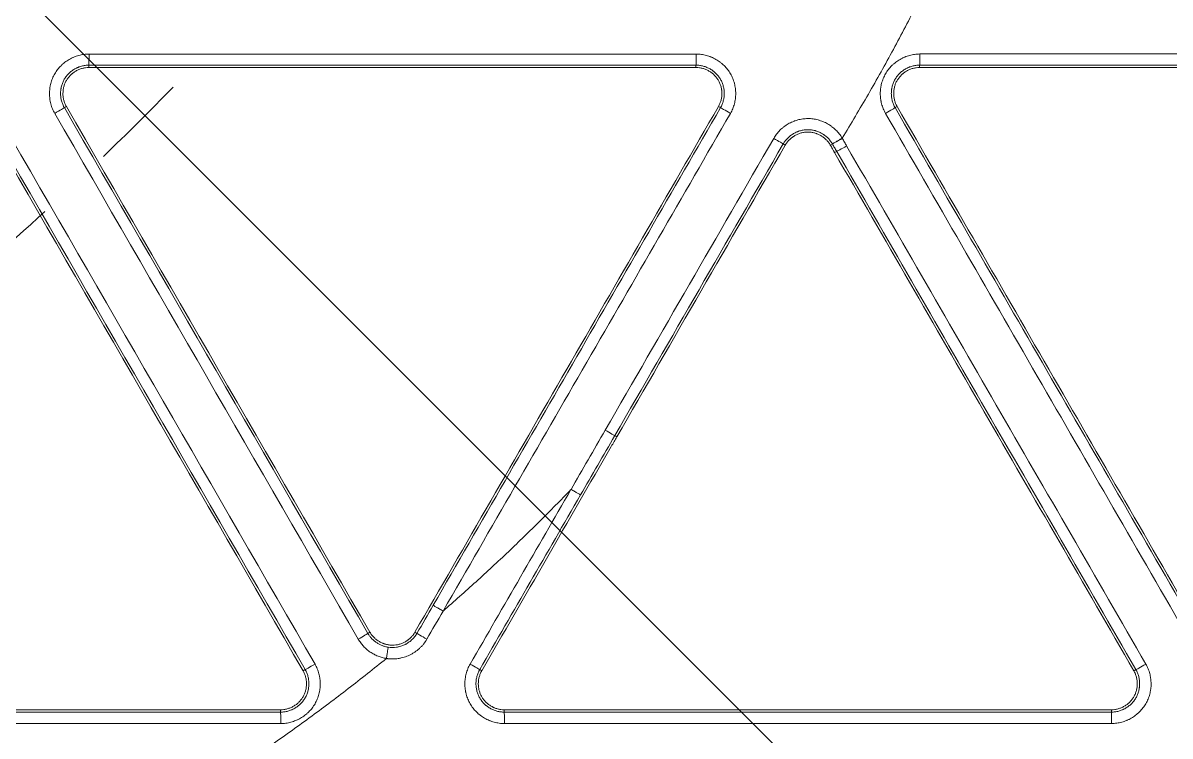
# Model space of a CAD drawing. Header units: inches. Extents: x 405346 to 489838, y -25612 to 14934.
# Drawn here: x 462884.16 to 462932.48, y 4200.71 to 4230.75 of the extents above; entities that cross this region are included whole.
import ezdxf

# ---------------------------------------------------------------- set-up
doc = ezdxf.new("R2010")
doc.units = ezdxf.units.IN
doc.header["$LTSCALE"] = 200
doc.header["$MEASUREMENT"] = 0
doc.layers.add('SS-EQ', color=2, linetype='Continuous', lineweight=20)

# ---------------------------------------------------------------- blocks, each defined once
blk = doc.blocks.new('4way무풍')
at = {"layer": 'SS-EQ'}
for p, q in [((339.635, -339.635), (-339.635, 339.635)), ((92.203, -92.45), (92.203, -92.55)), ((117.778, -92.55), (117.778, -92.45)), ((127.2, -92.45), (127.2, -92.55)), ((91.255, -94.192), (91.169, -94.242)), ((118.812, -94.241), (118.725, -94.192)), ((126.252, -94.192), (126.165, -94.242)), ((121.541, -95.817), (121.454, -95.767)), ((123.523, -95.767), (123.436, -95.817)), ((123.706, -96.084), (123.62, -96.134)), ((114.357, -108.06), (114.444, -108.11)), ((103.956, -116.39), (104.043, -116.34)), ((105.938, -116.34), (106.024, -116.39)), ((101.227, -117.966), (101.314, -117.916)), ((108.667, -117.915), (108.754, -117.966)), ((136.224, -117.966), (136.31, -117.916)), ((100.279, -119.707), (100.279, -119.607)), ((109.701, -119.607), (109.701, -119.707)), ((135.276, -119.707), (135.276, -119.607))]:
    blk.add_line(p, q, dxfattribs=at)
for start, end in [(313.94551, 315.71787), (306.96339, 312.49509)]:
    blk.add_arc((0, 0), 133.744, start, end, dxfattribs=at)
for centre, major_axis, ratio, start_param, end_param in [((92.203, -91.976), (0, 0.474), 0.013412, 3.176502, 4.698995), ((117.777, -91.976), (0, 0.474), 0.018283, 3.176505, 4.701114), ((127.199, -91.976), (0, -0.474), 0.020188, 0.034914, 1.560392), ((90.758, -94.478), (-0.41, -0.237), 0.018563, 1.575049, 3.10668), ((119.222, -94.478), (-0.41, 0.237), 0.000807, 0.034907, 1.592452), ((125.755, -94.478), (-0.41, -0.237), 0.019262, 1.582371, 3.10668), ((121.044, -95.53), (-0.41, 0.237), 0.000664, 1.592687, 3.106686), ((123.933, -95.53), (-0.41, -0.237), 0.019352, 0.034976, 1.581817), ((124.116, -95.847), (-0.41, -0.237), 0.019368, 0.034913, 1.581801), ((113.947, -107.823), (0.41, -0.237), 0.004357, 4.733381, 6.248278), ((103.546, -116.626), (-0.41, -0.237), 0.021333, 1.573738, 3.106678), ((106.434, -116.626), (-0.41, 0.237), 0.007617, 0.034908, 1.591), ((101.723, -117.678), (-0.41, -0.237), 0.021465, 0.034915, 1.573193), ((108.257, -117.678), (-0.41, 0.237), 0.007497, 1.591096, 3.106685), ((136.72, -117.679), (-0.41, -0.237), 0.020492, 0.034914, 1.580611), ((100.279, -120.18), (0, 0.474), 0.012332, 4.694356, 6.248188), ((109.701, -120.18), (0, 0.474), 0.013735, 4.695513, 6.248233), ((135.276, -120.18), (0, 0.474), 0.018131, 4.698954, 6.248254)]:
    blk.add_ellipse(centre, major_axis=major_axis, ratio=ratio, start_param=start_param, end_param=end_param, dxfattribs=at)
for points, knots in [([(346.359, 0), (346.359, -27.812), (346.359, -55.624), (346.359, -97.341), (346.359, -111.247), (346.359, -139.059), (346.359, -152.965), (346.359, -180.777), (346.359, -194.683), (346.359, -222.494), (346.359, -236.4), (346.359, -257.259), (346.358, -264.212), (346.359, -272.903), (346.359, -274.641), (346.359, -277.249), (346.359, -278.118), (346.358, -279.856), (346.358, -280.725), (346.358, -282.029), (346.358, -282.463), (346.358, -283.333), (346.359, -283.767), (346.359, -284.419), (346.359, -284.636), (346.359, -285.071), (346.358, -285.288), (346.355, -285.723), (346.353, -285.94), (346.346, -286.374), (346.341, -286.592), (346.322, -287.243), (346.305, -287.678), (346.262, -288.546), (346.236, -288.98), (346.174, -289.849), (346.138, -290.283), (346.078, -290.934), (346.057, -291.151), (346.012, -291.585), (345.894, -292.666), (345.748, -293.741), (345.479, -295.45), (345.327, -296.299), (344.817, -298.834), (344.407, -300.505), (343.687, -302.982), (343.172, -304.624), (342.294, -307.059), (341.638, -308.663), (341.119, -309.858), (340.941, -310.256), (340.714, -310.751), (340.668, -310.85), (340.576, -311.047), (340.437, -311.343), (339.919, -312.422), (339.029, -314.158), (338.177, -315.66), (336.854, -317.881), (335.912, -319.32), (334.41, -321.418), (333.379, -322.796), (331.741, -324.801), (330.589, -326.095), (329.702, -327.051), (329.403, -327.366), (329.024, -327.758), (328.947, -327.836), (328.795, -327.992), (328.566, -328.224), (327.719, -329.07), (326.303, -330.412), (324.35, -332.111), (322.332, -333.722), (320.944, -334.738), (319.535, -335.724), (318.819, -336.202), (317.367, -337.13), (315.893, -338.028), (314.376, -338.866), (313.222, -339.473), (312.835, -339.671), (312.249, -339.963), (312.054, -340.059), (311.662, -340.249), (309.896, -341.094), (308.103, -341.848), (305.68, -342.75), (304.055, -343.316), (302.408, -343.813), (299.923, -344.506), (298.245, -344.898), (295.697, -345.382), (294.842, -345.525), (293.766, -345.682), (293.551, -345.712), (293.12, -345.771), (292.903, -345.799), (292.254, -345.88), (291.821, -345.929), (290.523, -346.062), (289.657, -346.132), (288.357, -346.21), (287.924, -346.232), (287.057, -346.265), (286.624, -346.277), (285.974, -346.288), (285.757, -346.291), (285.323, -346.293), (285.107, -346.294), (284.673, -346.294), (284.456, -346.294), (284.023, -346.294), (283.806, -346.293), (283.156, -346.293), (282.722, -346.293), (281.855, -346.293), (281.421, -346.293), (280.121, -346.293), (279.253, -346.294), (277.519, -346.294), (276.652, -346.294), (274.051, -346.294), (272.316, -346.294), (267.113, -346.294), (263.645, -346.293), (256.708, -346.293), (253.239, -346.294), (242.833, -346.294), (235.896, -346.294), (222.022, -346.294), (215.084, -346.294), (194.273, -346.294), (180.399, -346.294), (152.65, -346.294), (138.775, -346.294), (111.027, -346.294), (97.152, -346.294), (69.404, -346.294), (55.529, -346.294), (34.718, -346.294), (27.78, -346.294), (13.906, -346.294), (6.969, -346.294), (0.032, -346.294)], [0, 0, 0, 0, 0.125, 0.125, 0.1875, 0.1875, 0.25, 0.25, 0.3125, 0.3125, 0.375, 0.375, 0.40625, 0.40625, 0.414063, 0.414063, 0.417969, 0.417969, 0.421875, 0.421875, 0.423828, 0.423828, 0.425781, 0.425781, 0.426758, 0.426758, 0.427734, 0.427734, 0.428711, 0.428711, 0.429688, 0.429688, 0.431641, 0.431641, 0.433594, 0.433594, 0.435547, 0.435547, 0.436523, 0.436523, 0.4375, 0.441406, 0.441406, 0.445313, 0.445313, 0.453125, 0.453125, 0.457031, 0.460938, 0.464844, 0.464844, 0.466797, 0.466797, 0.467285, 0.467285, 0.467773, 0.46875, 0.472656, 0.476563, 0.476563, 0.484375, 0.484375, 0.488281, 0.492188, 0.496094, 0.496094, 0.498047, 0.498047, 0.498535, 0.498535, 0.499023, 0.5, 0.503906, 0.507813, 0.511719, 0.515625, 0.515625, 0.519531, 0.519531, 0.523438, 0.527344, 0.527344, 0.529297, 0.529297, 0.530273, 0.530273, 0.53125, 0.539063, 0.539063, 0.542969, 0.546875, 0.546875, 0.554688, 0.554688, 0.558594, 0.558594, 0.55957, 0.55957, 0.560547, 0.560547, 0.5625, 0.5625, 0.566406, 0.566406, 0.568359, 0.568359, 0.570313, 0.570313, 0.571289, 0.571289, 0.572266, 0.572266, 0.573242, 0.573242, 0.574219, 0.574219, 0.576172, 0.576172, 0.578125, 0.578125, 0.582031, 0.582031, 0.585938, 0.585938, 0.59375, 0.59375, 0.609375, 0.609375, 0.625, 0.625, 0.65625, 0.65625, 0.6875, 0.6875, 0.75, 0.75, 0.8125, 0.8125, 0.875, 0.875, 0.9375, 0.9375, 0.96875, 0.96875, 1, 1, 1, 1]), ([(0.032, -345.099), (6.961, -345.099), (13.891, -345.099), (27.75, -345.099), (34.679, -345.099), (55.467, -345.099), (69.326, -345.098), (97.044, -345.098), (110.903, -345.097), (138.621, -345.096), (152.48, -345.096), (180.197, -345.094), (194.056, -345.092), (214.845, -345.09), (221.774, -345.089), (235.633, -345.086), (242.562, -345.085), (256.421, -345.082), (263.351, -345.081), (272.013, -345.079), (273.745, -345.079), (276.343, -345.079), (277.21, -345.078), (278.942, -345.078), (279.808, -345.077), (281.107, -345.076), (281.541, -345.076), (282.407, -345.076), (282.84, -345.076), (283.706, -345.076), (284.139, -345.076), (284.789, -345.074), (285.005, -345.074), (285.438, -345.071), (285.655, -345.069), (286.304, -345.06), (286.737, -345.049), (287.602, -345.017), (288.034, -344.997), (289.33, -344.922), (290.194, -344.853), (291.488, -344.722), (291.92, -344.673), (292.566, -344.593), (292.782, -344.566), (293.212, -344.508), (294.286, -344.358), (295.351, -344.18), (297.891, -343.699), (299.563, -343.307), (302.039, -342.615), (303.679, -342.118), (305.297, -341.551), (307.709, -340.648), (309.296, -339.976), (311.056, -339.138), (311.349, -338.996), (311.641, -338.853), (311.836, -338.756), (311.933, -338.707), (312.418, -338.464), (312.803, -338.265), (313.951, -337.656), (314.704, -337.236), (316.19, -336.364), (316.921, -335.913), (318.363, -334.982), (319.073, -334.502), (320.472, -333.511), (321.849, -332.491), (323.849, -330.872), (325.784, -329.163), (327.03, -327.964), (327.795, -327.195), (327.947, -327.041), (328.25, -326.729), (328.401, -326.573), (328.849, -326.102), (329.145, -325.785), (330.019, -324.826), (331.153, -323.527), (332.763, -321.515), (333.776, -320.132), (334.759, -318.728), (335.235, -318.016), (336.157, -316.57), (336.603, -315.837), (337.465, -314.35), (338.296, -312.842), (339.065, -311.291), (339.481, -310.406), (339.527, -310.308), (339.618, -310.111), (339.754, -309.815), (340.065, -309.123), (340.322, -308.527), (340.821, -307.331), (341.451, -305.727), (342.288, -303.291), (342.776, -301.648), (343.454, -299.169), (343.836, -297.496), (344.302, -294.959), (344.439, -294.108), (344.619, -292.825), (344.702, -292.181), (344.786, -291.427), (344.82, -291.104), (344.842, -290.888), (344.853, -290.779), (344.946, -289.807), (345.01, -288.942), (345.078, -287.644), (345.096, -287.212), (345.116, -286.563), (345.122, -286.347), (345.13, -285.914), (345.133, -285.698), (345.138, -285.266), (345.139, -285.049), (345.14, -284.617), (345.14, -284.4), (345.141, -283.752), (345.141, -283.319), (345.141, -282.67), (345.141, -282.454), (345.141, -282.021), (345.141, -281.805), (345.142, -281.156), (345.142, -280.724), (345.143, -279.426), (345.143, -278.561), (345.144, -276.831), (345.144, -275.966), (345.145, -273.37), (345.145, -271.64), (345.146, -262.989), (345.148, -256.069), (345.152, -235.306), (345.154, -221.465), (345.157, -193.782), (345.159, -179.94), (345.161, -152.257), (345.161, -138.416), (345.162, -110.732), (345.163, -69.208), (345.164, -27.683), (345.164, 0)], [0, 0, 0, 0, 0.03125, 0.03125, 0.0625, 0.0625, 0.125, 0.125, 0.1875, 0.1875, 0.25, 0.25, 0.3125, 0.3125, 0.34375, 0.34375, 0.375, 0.375, 0.40625, 0.40625, 0.414063, 0.414063, 0.417969, 0.417969, 0.421875, 0.421875, 0.423828, 0.423828, 0.425781, 0.425781, 0.427734, 0.427734, 0.428711, 0.428711, 0.429688, 0.429688, 0.431641, 0.431641, 0.433594, 0.433594, 0.4375, 0.4375, 0.439453, 0.439453, 0.44043, 0.44043, 0.441406, 0.445313, 0.445313, 0.453125, 0.453125, 0.457031, 0.460938, 0.460938, 0.46875, 0.46875, 0.469727, 0.470215, 0.470215, 0.470703, 0.470703, 0.472656, 0.472656, 0.476563, 0.476563, 0.480469, 0.480469, 0.484375, 0.484375, 0.488281, 0.492188, 0.496094, 0.5, 0.5, 0.500977, 0.500977, 0.501953, 0.501953, 0.503906, 0.503906, 0.507813, 0.511719, 0.515625, 0.515625, 0.519531, 0.519531, 0.523438, 0.523438, 0.527344, 0.53125, 0.53125, 0.531738, 0.531738, 0.532227, 0.533203, 0.535156, 0.535156, 0.539063, 0.542969, 0.546875, 0.546875, 0.554688, 0.554688, 0.558594, 0.558594, 0.560547, 0.561523, 0.562012, 0.562012, 0.5625, 0.5625, 0.566406, 0.566406, 0.568359, 0.568359, 0.569336, 0.569336, 0.570313, 0.570313, 0.571289, 0.571289, 0.572266, 0.572266, 0.574219, 0.574219, 0.575195, 0.575195, 0.576172, 0.576172, 0.578125, 0.578125, 0.582031, 0.582031, 0.585938, 0.585938, 0.59375, 0.59375, 0.625, 0.625, 0.6875, 0.6875, 0.75, 0.75, 0.8125, 0.8125, 0.875, 1, 1, 1, 1]), ([(127.099, -89.873), (126.767, -90.513), (126.103, -91.791), (125.049, -93.677), (124.308, -94.913), (123.938, -95.531)], [0, 0, 0, 0, 0.333334, 0.666667, 1, 1, 1, 1]), ([(90.765, -94.485), (90.728, -94.421), (90.696, -94.356), (90.641, -94.222), (90.618, -94.153), (90.59, -94.048), (90.582, -94.012), (90.571, -93.958), (90.568, -93.94), (90.562, -93.904), (90.56, -93.886), (90.548, -93.796), (90.539, -93.651), (90.548, -93.506), (90.56, -93.415), (90.562, -93.397), (90.568, -93.361), (90.571, -93.343), (90.582, -93.29), (90.59, -93.254), (90.618, -93.149), (90.641, -93.08), (90.682, -92.98), (90.697, -92.947), (90.729, -92.881), (90.746, -92.849), (90.801, -92.754), (90.882, -92.633), (90.978, -92.525), (91.043, -92.46), (91.056, -92.448), (91.083, -92.423), (91.096, -92.411), (91.138, -92.375), (91.166, -92.352), (91.252, -92.285), (91.313, -92.245), (91.407, -92.191), (91.455, -92.165), (91.504, -92.142), (91.538, -92.126), (91.555, -92.119), (91.639, -92.084), (91.776, -92.036), (91.918, -92.007), (92.026, -91.993), (92.062, -91.989), (92.136, -91.984), (92.172, -91.983), (92.209, -91.983)], [0, 0, 0, 0, 0.0625, 0.0625, 0.125, 0.125, 0.15625, 0.15625, 0.171875, 0.171875, 0.1875, 0.1875, 0.25, 0.3125, 0.3125, 0.328125, 0.328125, 0.34375, 0.34375, 0.375, 0.375, 0.4375, 0.4375, 0.46875, 0.46875, 0.5, 0.5, 0.5625, 0.625, 0.625, 0.640625, 0.640625, 0.65625, 0.65625, 0.6875, 0.6875, 0.75, 0.75, 0.78125, 0.796875, 0.796875, 0.8125, 0.8125, 0.875, 0.9375, 0.9375, 0.96875, 0.96875, 1, 1, 1, 1]), ([(117.786, -91.982), (117.859, -91.982), (117.932, -91.987), (118.076, -92.006), (118.146, -92.02), (118.252, -92.049), (118.286, -92.06), (118.338, -92.078), (118.356, -92.084), (118.39, -92.097), (118.407, -92.104), (118.491, -92.139), (118.621, -92.203), (118.742, -92.283), (118.814, -92.339), (118.829, -92.35), (118.857, -92.373), (118.899, -92.409), (118.939, -92.446), (119.016, -92.522), (119.064, -92.576), (119.131, -92.662), (119.152, -92.692), (119.193, -92.752), (119.212, -92.784), (119.267, -92.879), (119.331, -93.009), (119.377, -93.146), (119.4, -93.234), (119.404, -93.252), (119.413, -93.288), (119.416, -93.306), (119.427, -93.36), (119.433, -93.396), (119.447, -93.504), (119.451, -93.576), (119.451, -93.685), (119.45, -93.739), (119.445, -93.794), (119.442, -93.83), (119.44, -93.849), (119.428, -93.939), (119.4, -94.082), (119.355, -94.219), (119.313, -94.32), (119.298, -94.353), (119.266, -94.419), (119.249, -94.452), (119.23, -94.484)], [0, 0, 0, 0, 0.0625, 0.0625, 0.125, 0.125, 0.15625, 0.15625, 0.171875, 0.171875, 0.1875, 0.1875, 0.25, 0.3125, 0.3125, 0.328125, 0.328125, 0.34375, 0.375, 0.375, 0.4375, 0.4375, 0.46875, 0.46875, 0.5, 0.5, 0.5625, 0.625, 0.625, 0.640625, 0.640625, 0.65625, 0.65625, 0.6875, 0.6875, 0.75, 0.75, 0.78125, 0.796875, 0.796875, 0.8125, 0.8125, 0.875, 0.9375, 0.9375, 0.96875, 0.96875, 1, 1, 1, 1]), ([(125.764, -94.483), (125.728, -94.42), (125.696, -94.354), (125.641, -94.22), (125.618, -94.152), (125.59, -94.046), (125.582, -94.011), (125.571, -93.957), (125.568, -93.939), (125.562, -93.903), (125.559, -93.885), (125.548, -93.794), (125.539, -93.65), (125.548, -93.505), (125.559, -93.414), (125.562, -93.396), (125.568, -93.36), (125.571, -93.342), (125.582, -93.288), (125.59, -93.253), (125.618, -93.148), (125.64, -93.079), (125.682, -92.978), (125.697, -92.945), (125.729, -92.88), (125.746, -92.847), (125.801, -92.752), (125.882, -92.632), (125.978, -92.523), (126.042, -92.459), (126.056, -92.446), (126.082, -92.421), (126.096, -92.409), (126.138, -92.373), (126.166, -92.35), (126.252, -92.284), (126.313, -92.244), (126.407, -92.189), (126.455, -92.164), (126.504, -92.14), (126.538, -92.125), (126.554, -92.118), (126.639, -92.082), (126.776, -92.035), (126.918, -92.006), (127.026, -91.991), (127.062, -91.988), (127.136, -91.983), (127.172, -91.981), (127.209, -91.981)], [0, 0, 0, 0, 0.0625, 0.0625, 0.125, 0.125, 0.15625, 0.15625, 0.171875, 0.171875, 0.1875, 0.1875, 0.25, 0.3125, 0.3125, 0.328125, 0.328125, 0.34375, 0.34375, 0.375, 0.375, 0.4375, 0.4375, 0.46875, 0.46875, 0.5, 0.5, 0.5625, 0.625, 0.625, 0.640625, 0.640625, 0.65625, 0.65625, 0.6875, 0.6875, 0.75, 0.75, 0.78125, 0.796875, 0.796875, 0.8125, 0.8125, 0.875, 0.9375, 0.9375, 0.96875, 0.96875, 1, 1, 1, 1]), ([(127.209, -91.981), (131.472, -91.981), (135.735, -91.981), (144.26, -91.981), (148.523, -91.98), (152.786, -91.98)], [0, 0, 0, 0, 0.5, 0.5, 1, 1, 1, 1]), ([(92.203, -92.45), (92.2, -92.45), (92.196, -92.45), (92.19, -92.45), (92.18, -92.45), (92.17, -92.45), (92.15, -92.451), (92.137, -92.452), (92.098, -92.454), (92.072, -92.457), (91.995, -92.468), (91.893, -92.489), (91.795, -92.523), (91.734, -92.548), (91.722, -92.553), (91.699, -92.564), (91.663, -92.581), (91.629, -92.6), (91.561, -92.638), (91.518, -92.667), (91.456, -92.714), (91.436, -92.731), (91.396, -92.765), (91.377, -92.783), (91.321, -92.838), (91.253, -92.916), (91.194, -93.002), (91.155, -93.07), (91.143, -93.093), (91.12, -93.14), (91.109, -93.164), (91.08, -93.236), (91.064, -93.285), (91.044, -93.36), (91.035, -93.398), (91.028, -93.437), (91.024, -93.463), (91.022, -93.476), (91.014, -93.541), (91.008, -93.645), (91.014, -93.748), (91.024, -93.826), (91.028, -93.852), (91.038, -93.903), (91.044, -93.929), (91.064, -94.004), (91.08, -94.053), (91.11, -94.125), (91.126, -94.161), (91.146, -94.201), (91.157, -94.222), (91.162, -94.23), (91.165, -94.236), (91.167, -94.239), (91.169, -94.242)], [0, 0, 0, 0, 0.003906, 0.003906, 0.007813, 0.015625, 0.015625, 0.03125, 0.03125, 0.0625, 0.0625, 0.125, 0.1875, 0.1875, 0.203125, 0.203125, 0.21875, 0.25, 0.25, 0.3125, 0.3125, 0.34375, 0.34375, 0.375, 0.375, 0.4375, 0.5, 0.5, 0.53125, 0.53125, 0.5625, 0.5625, 0.625, 0.625, 0.65625, 0.671875, 0.671875, 0.6875, 0.6875, 0.75, 0.8125, 0.8125, 0.84375, 0.84375, 0.875, 0.875, 0.9375, 0.9375, 0.96875, 0.984375, 0.992187, 0.996094, 0.996094, 1, 1, 1, 1]), ([(91.255, -94.192), (91.231, -94.15), (91.21, -94.106), (91.174, -94.018), (91.144, -93.928), (91.126, -93.835), (91.117, -93.763), (91.114, -93.739), (91.111, -93.691), (91.111, -93.668), (91.111, -93.596), (91.114, -93.549), (91.123, -93.478), (91.127, -93.454), (91.136, -93.407), (91.141, -93.384), (91.159, -93.314), (91.189, -93.224), (91.231, -93.139), (91.267, -93.076), (91.28, -93.056), (91.307, -93.016), (91.321, -92.997), (91.364, -92.941), (91.396, -92.905), (91.447, -92.855), (91.473, -92.831), (91.5, -92.808), (91.519, -92.793), (91.528, -92.785), (91.576, -92.749), (91.656, -92.696), (91.741, -92.654), (91.807, -92.626), (91.829, -92.617), (91.875, -92.602), (91.898, -92.595), (91.967, -92.576), (92.013, -92.566), (92.107, -92.553), (92.155, -92.55), (92.203, -92.55)], [0, 0, 0, 0, 0.0625, 0.0625, 0.125, 0.1875, 0.1875, 0.21875, 0.21875, 0.25, 0.25, 0.3125, 0.3125, 0.34375, 0.34375, 0.375, 0.375, 0.4375, 0.5, 0.5, 0.53125, 0.53125, 0.5625, 0.5625, 0.625, 0.625, 0.65625, 0.671875, 0.671875, 0.6875, 0.6875, 0.75, 0.8125, 0.8125, 0.84375, 0.84375, 0.875, 0.875, 0.9375, 0.9375, 1, 1, 1, 1]), ([(118.812, -94.241), (118.813, -94.239), (118.815, -94.236), (118.818, -94.23), (118.823, -94.221), (118.828, -94.213), (118.837, -94.195), (118.843, -94.184), (118.86, -94.148), (118.871, -94.124), (118.9, -94.052), (118.933, -93.954), (118.953, -93.852), (118.961, -93.787), (118.962, -93.773), (118.965, -93.747), (118.966, -93.734), (118.968, -93.695), (118.969, -93.669), (118.969, -93.592), (118.966, -93.54), (118.956, -93.462), (118.952, -93.437), (118.942, -93.385), (118.936, -93.36), (118.916, -93.284), (118.9, -93.235), (118.86, -93.139), (118.838, -93.092), (118.798, -93.024), (118.784, -93.002), (118.755, -92.959), (118.74, -92.938), (118.692, -92.876), (118.658, -92.837), (118.603, -92.783), (118.574, -92.756), (118.544, -92.731), (118.524, -92.714), (118.513, -92.706), (118.461, -92.667), (118.375, -92.609), (118.282, -92.563), (118.21, -92.533), (118.185, -92.523), (118.136, -92.506), (118.111, -92.499), (118.036, -92.478), (117.985, -92.468), (117.908, -92.457), (117.869, -92.453), (117.824, -92.451), (117.801, -92.45), (117.791, -92.45), (117.784, -92.45), (117.781, -92.45), (117.778, -92.45)], [0, 0, 0, 0, 0.003906, 0.003906, 0.007812, 0.015625, 0.015625, 0.03125, 0.03125, 0.0625, 0.0625, 0.125, 0.1875, 0.1875, 0.203125, 0.203125, 0.21875, 0.21875, 0.25, 0.25, 0.3125, 0.3125, 0.34375, 0.34375, 0.375, 0.375, 0.4375, 0.4375, 0.5, 0.5, 0.53125, 0.53125, 0.5625, 0.5625, 0.625, 0.625, 0.65625, 0.671875, 0.671875, 0.6875, 0.6875, 0.75, 0.8125, 0.8125, 0.84375, 0.84375, 0.875, 0.875, 0.9375, 0.9375, 0.96875, 0.984375, 0.992187, 0.996094, 0.996094, 1, 1, 1, 1]), ([(117.778, -92.55), (117.826, -92.55), (117.874, -92.553), (117.969, -92.566), (118.062, -92.585), (118.152, -92.617), (118.218, -92.644), (118.24, -92.654), (118.283, -92.676), (118.304, -92.687), (118.366, -92.723), (118.405, -92.749), (118.462, -92.792), (118.48, -92.807), (118.517, -92.839), (118.534, -92.855), (118.585, -92.906), (118.648, -92.977), (118.702, -93.056), (118.737, -93.118), (118.749, -93.139), (118.77, -93.182), (118.78, -93.204), (118.806, -93.27), (118.821, -93.315), (118.839, -93.384), (118.847, -93.419), (118.854, -93.454), (118.857, -93.478), (118.859, -93.49), (118.867, -93.549), (118.873, -93.645), (118.867, -93.739), (118.858, -93.811), (118.854, -93.834), (118.845, -93.881), (118.839, -93.905), (118.821, -93.974), (118.806, -94.019), (118.77, -94.107), (118.75, -94.15), (118.725, -94.192)], [0, 0, 0, 0, 0.0625, 0.0625, 0.125, 0.1875, 0.1875, 0.21875, 0.21875, 0.25, 0.25, 0.3125, 0.3125, 0.34375, 0.34375, 0.375, 0.375, 0.4375, 0.5, 0.5, 0.53125, 0.53125, 0.5625, 0.5625, 0.625, 0.625, 0.65625, 0.671875, 0.671875, 0.6875, 0.6875, 0.75, 0.8125, 0.8125, 0.84375, 0.84375, 0.875, 0.875, 0.9375, 0.9375, 1, 1, 1, 1]), ([(127.2, -92.45), (127.196, -92.45), (127.193, -92.45), (127.187, -92.45), (127.177, -92.45), (127.167, -92.45), (127.147, -92.451), (127.134, -92.452), (127.095, -92.455), (127.069, -92.457), (126.991, -92.468), (126.89, -92.489), (126.792, -92.523), (126.731, -92.548), (126.719, -92.553), (126.695, -92.564), (126.66, -92.581), (126.626, -92.6), (126.558, -92.638), (126.515, -92.667), (126.453, -92.714), (126.433, -92.731), (126.393, -92.765), (126.374, -92.783), (126.318, -92.838), (126.249, -92.916), (126.191, -93.002), (126.152, -93.07), (126.14, -93.093), (126.117, -93.14), (126.106, -93.164), (126.077, -93.236), (126.06, -93.285), (126.04, -93.36), (126.032, -93.398), (126.025, -93.437), (126.021, -93.463), (126.019, -93.476), (126.011, -93.541), (126.004, -93.645), (126.011, -93.748), (126.021, -93.826), (126.025, -93.852), (126.035, -93.903), (126.041, -93.929), (126.06, -94.004), (126.077, -94.053), (126.106, -94.125), (126.122, -94.161), (126.143, -94.201), (126.154, -94.222), (126.159, -94.23), (126.162, -94.236), (126.164, -94.239), (126.165, -94.242)], [0, 0, 0, 0, 0.003906, 0.003906, 0.007813, 0.015625, 0.015625, 0.03125, 0.03125, 0.0625, 0.0625, 0.125, 0.1875, 0.1875, 0.203125, 0.203125, 0.21875, 0.25, 0.25, 0.3125, 0.3125, 0.34375, 0.34375, 0.375, 0.375, 0.4375, 0.5, 0.5, 0.53125, 0.53125, 0.5625, 0.5625, 0.625, 0.625, 0.65625, 0.671875, 0.671875, 0.6875, 0.6875, 0.75, 0.8125, 0.8125, 0.84375, 0.84375, 0.875, 0.875, 0.9375, 0.9375, 0.96875, 0.984375, 0.992187, 0.996094, 0.996094, 1, 1, 1, 1]), ([(126.252, -94.192), (126.228, -94.15), (126.207, -94.106), (126.171, -94.018), (126.141, -93.928), (126.123, -93.835), (126.113, -93.763), (126.111, -93.739), (126.108, -93.691), (126.107, -93.668), (126.107, -93.596), (126.111, -93.549), (126.12, -93.478), (126.123, -93.454), (126.133, -93.407), (126.138, -93.384), (126.156, -93.314), (126.186, -93.224), (126.228, -93.139), (126.264, -93.076), (126.277, -93.056), (126.304, -93.016), (126.318, -92.997), (126.361, -92.941), (126.393, -92.905), (126.443, -92.855), (126.47, -92.831), (126.497, -92.808), (126.516, -92.793), (126.525, -92.785), (126.573, -92.749), (126.652, -92.696), (126.738, -92.654), (126.804, -92.626), (126.826, -92.617), (126.872, -92.602), (126.894, -92.595), (126.963, -92.576), (127.01, -92.566), (127.104, -92.553), (127.152, -92.55), (127.2, -92.55)], [0, 0, 0, 0, 0.0625, 0.0625, 0.125, 0.1875, 0.1875, 0.21875, 0.21875, 0.25, 0.25, 0.3125, 0.3125, 0.34375, 0.34375, 0.375, 0.375, 0.4375, 0.5, 0.5, 0.53125, 0.53125, 0.5625, 0.5625, 0.625, 0.625, 0.65625, 0.671875, 0.671875, 0.6875, 0.6875, 0.75, 0.8125, 0.8125, 0.84375, 0.84375, 0.875, 0.875, 0.9375, 0.9375, 1, 1, 1, 1]), ([(152.774, -92.45), (148.512, -92.45), (144.25, -92.45), (135.725, -92.45), (131.462, -92.45), (127.2, -92.45)], [0, 0, 0, 0, 0.5, 0.5, 1, 1, 1, 1]), ([(152.775, -92.55), (148.512, -92.55), (144.25, -92.55), (135.725, -92.55), (131.462, -92.55), (127.2, -92.55)], [0, 0, 0, 0, 0.5, 0.5, 1, 1, 1, 1]), ([(105.938, -116.34), (108.069, -112.649), (110.201, -108.957), (114.463, -101.574), (116.594, -97.883), (118.725, -94.192)], [0, 0, 0, 0, 0.5, 0.5, 1, 1, 1, 1]), ([(126.252, -94.192), (128.383, -97.883), (130.514, -101.574), (134.777, -108.957), (136.908, -112.649), (139.039, -116.34)], [0, 0, 0, 0, 0.5, 0.5, 1, 1, 1, 1]), ([(106.708, -115.206), (108.725, -111.712), (110.742, -108.218), (114.777, -101.23), (116.794, -97.735), (118.812, -94.241)], [0, 0, 0, 0, 0.5, 0.5, 1, 1, 1, 1]), ([(119.23, -94.484), (117.213, -97.978), (115.195, -101.472), (111.16, -108.461), (109.142, -111.956), (107.125, -115.45)], [0, 0, 0, 0, 0.5, 0.5, 1, 1, 1, 1]), ([(121.053, -95.536), (121.089, -95.472), (121.13, -95.412), (121.218, -95.298), (121.266, -95.243), (121.343, -95.167), (121.37, -95.142), (121.411, -95.106), (121.425, -95.094), (121.453, -95.071), (121.468, -95.06), (121.54, -95.005), (121.66, -94.924), (121.79, -94.86), (121.874, -94.825), (121.891, -94.818), (121.925, -94.805), (121.942, -94.799), (121.994, -94.781), (122.028, -94.77), (122.133, -94.741), (122.204, -94.727), (122.311, -94.712), (122.347, -94.708), (122.42, -94.703), (122.456, -94.702), (122.566, -94.701), (122.71, -94.711), (122.852, -94.739), (122.94, -94.763), (122.957, -94.768), (122.992, -94.778), (123.01, -94.784), (123.061, -94.802), (123.095, -94.814), (123.196, -94.856), (123.261, -94.888), (123.355, -94.942), (123.401, -94.97), (123.446, -95.001), (123.476, -95.022), (123.491, -95.033), (123.564, -95.088), (123.674, -95.182), (123.77, -95.29), (123.837, -95.376), (123.858, -95.405), (123.899, -95.465), (123.919, -95.496), (123.937, -95.528)], [0, 0, 0, 0, 0.0625, 0.0625, 0.125, 0.125, 0.15625, 0.15625, 0.171875, 0.171875, 0.1875, 0.1875, 0.25, 0.3125, 0.3125, 0.328125, 0.328125, 0.34375, 0.34375, 0.375, 0.375, 0.4375, 0.4375, 0.46875, 0.46875, 0.5, 0.5, 0.5625, 0.625, 0.625, 0.640625, 0.640625, 0.65625, 0.65625, 0.6875, 0.6875, 0.75, 0.75, 0.78125, 0.796875, 0.796875, 0.8125, 0.8125, 0.875, 0.9375, 0.9375, 0.96875, 0.96875, 1, 1, 1, 1]), ([(138.552, -116.632), (136.42, -112.941), (134.289, -109.249), (130.027, -101.866), (127.896, -98.175), (125.764, -94.483)], [0, 0, 0, 0, 0.5, 0.5, 1, 1, 1, 1]), ([(126.165, -94.242), (128.297, -97.933), (130.428, -101.624), (134.69, -109.007), (136.821, -112.699), (138.953, -116.39)], [0, 0, 0, 0, 0.5, 0.5, 1, 1, 1, 1]), ([(123.52, -95.763), (123.507, -95.74), (123.493, -95.718), (123.464, -95.675), (123.448, -95.654), (123.4, -95.593), (123.331, -95.516), (123.253, -95.448), (123.201, -95.408), (123.19, -95.401), (123.169, -95.386), (123.136, -95.363), (123.103, -95.343), (123.036, -95.304), (122.989, -95.282), (122.918, -95.252), (122.893, -95.242), (122.856, -95.23), (122.844, -95.226), (122.819, -95.218), (122.806, -95.214), (122.743, -95.197), (122.693, -95.187), (122.59, -95.173), (122.538, -95.17), (122.46, -95.17), (122.434, -95.171), (122.382, -95.175), (122.356, -95.177), (122.279, -95.188), (122.228, -95.198), (122.153, -95.219), (122.116, -95.231), (122.079, -95.244), (122.055, -95.253), (122.043, -95.258), (121.983, -95.283), (121.89, -95.33), (121.803, -95.387), (121.741, -95.434), (121.721, -95.451), (121.682, -95.485), (121.662, -95.503), (121.607, -95.558), (121.573, -95.597), (121.525, -95.658), (121.502, -95.689), (121.478, -95.728), (121.466, -95.747), (121.461, -95.756), (121.457, -95.761), (121.456, -95.764), (121.454, -95.767)], [0, 0, 0, 0, 0.03125, 0.03125, 0.0625, 0.0625, 0.125, 0.1875, 0.1875, 0.203125, 0.203125, 0.21875, 0.25, 0.25, 0.3125, 0.3125, 0.34375, 0.34375, 0.359375, 0.359375, 0.375, 0.375, 0.4375, 0.4375, 0.5, 0.5, 0.53125, 0.53125, 0.5625, 0.5625, 0.625, 0.625, 0.65625, 0.671875, 0.671875, 0.6875, 0.6875, 0.75, 0.8125, 0.8125, 0.84375, 0.84375, 0.875, 0.875, 0.9375, 0.9375, 0.96875, 0.984375, 0.992187, 0.996094, 0.996094, 1, 1, 1, 1]), ([(121.541, -95.817), (121.565, -95.775), (121.592, -95.735), (121.651, -95.66), (121.714, -95.589), (121.786, -95.527), (121.833, -95.49), (121.843, -95.483), (121.863, -95.469), (121.892, -95.449), (121.923, -95.43), (121.984, -95.394), (122.027, -95.373), (122.093, -95.346), (122.115, -95.337), (122.161, -95.322), (122.184, -95.314), (122.253, -95.296), (122.346, -95.277), (122.441, -95.27), (122.513, -95.27), (122.537, -95.271), (122.585, -95.274), (122.608, -95.277), (122.679, -95.286), (122.726, -95.296), (122.794, -95.315), (122.828, -95.325), (122.862, -95.338), (122.885, -95.346), (122.896, -95.351), (122.951, -95.374), (123.036, -95.416), (123.116, -95.469), (123.173, -95.512), (123.191, -95.527), (123.228, -95.559), (123.245, -95.575), (123.296, -95.625), (123.328, -95.661), (123.386, -95.736), (123.412, -95.775), (123.436, -95.817)], [0, 0, 0, 0, 0.0625, 0.0625, 0.125, 0.1875, 0.1875, 0.203125, 0.203125, 0.21875, 0.25, 0.25, 0.3125, 0.3125, 0.34375, 0.34375, 0.375, 0.375, 0.4375, 0.5, 0.5, 0.53125, 0.53125, 0.5625, 0.5625, 0.625, 0.625, 0.65625, 0.671875, 0.671875, 0.6875, 0.6875, 0.75, 0.8125, 0.8125, 0.84375, 0.84375, 0.875, 0.875, 0.9375, 0.9375, 1, 1, 1, 1]), ([(123.938, -95.529), (123.912, -95.544), (123.885, -95.56), (123.833, -95.59), (123.808, -95.604), (123.758, -95.633), (123.735, -95.646), (123.69, -95.672), (123.669, -95.683), (123.63, -95.705), (123.613, -95.715), (123.582, -95.732), (123.568, -95.739), (123.546, -95.751), (123.538, -95.755), (123.525, -95.761), (123.521, -95.762), (123.52, -95.763)], [0, 0, 0, 0, 0.125, 0.125, 0.25, 0.25, 0.375, 0.375, 0.5, 0.5, 0.625, 0.625, 0.75, 0.75, 0.875, 0.875, 1, 1, 1, 1]), ([(123.942, -95.536), (123.957, -95.562), (123.972, -95.588), (124.003, -95.641), (124.018, -95.668), (124.064, -95.747), (124.094, -95.8), (124.125, -95.853)], [0, 0, 0, 0, 0.250001, 0.250001, 0.500002, 0.500002, 1, 1, 1, 1]), ([(123.593, -96.088), (123.571, -96.051), (123.55, -96.013), (123.513, -95.949), (123.497, -95.923), (123.467, -95.87), (123.452, -95.844), (123.436, -95.817)], [0, 0, 0, 0, 0.414727, 0.414727, 0.707364, 0.707364, 1, 1, 1, 1]), ([(123.706, -96.084), (123.675, -96.031), (123.645, -95.979), (123.599, -95.899), (123.584, -95.873), (123.553, -95.82), (123.538, -95.794), (123.523, -95.767)], [0, 0, 0, 0, 0.5, 0.5, 0.75, 0.75, 1, 1, 1, 1]), ([(136.224, -117.966), (134.123, -114.327), (132.022, -110.688), (127.821, -103.411), (125.72, -99.773), (123.62, -96.134)], [0, 0, 0, 0, 0.5, 0.5, 1, 1, 1, 1]), ([(136.31, -117.916), (134.209, -114.277), (132.109, -110.639), (127.907, -103.361), (125.807, -99.723), (123.706, -96.084)], [0, 0, 0, 0, 0.5, 0.5, 1, 1, 1, 1]), ([(124.125, -95.853), (126.226, -99.491), (128.326, -103.13), (132.528, -110.407), (134.628, -114.046), (136.729, -117.685)], [0, 0, 0, 0, 0.5, 0.5, 1, 1, 1, 1]), ([(112.512, -110.33), (112.079, -110.773), (111.214, -111.66), (109.878, -112.953), (108.519, -114.221), (107.589, -115.041), (107.125, -115.45)], [0, 0, 0, 0, 0.249998, 0.499998, 0.749998, 1, 1, 1, 1]), ([(112.514, -110.325), (112.54, -110.34), (112.566, -110.354), (112.616, -110.384), (112.641, -110.398), (112.689, -110.425), (112.712, -110.439), (112.755, -110.463), (112.775, -110.475), (112.812, -110.496), (112.829, -110.505), (112.859, -110.522), (112.871, -110.529), (112.892, -110.541), (112.901, -110.546), (112.912, -110.552), (112.916, -110.554), (112.917, -110.554)], [0, 0, 0, 0, 0.125, 0.125, 0.25, 0.25, 0.375, 0.375, 0.5, 0.5, 0.625, 0.625, 0.75, 0.75, 0.875, 0.875, 1, 1, 1, 1]), ([(107.124, -115.45), (107.098, -115.435), (107.071, -115.42), (107.019, -115.389), (106.993, -115.374), (106.944, -115.346), (106.92, -115.332), (106.875, -115.306), (106.854, -115.293), (106.815, -115.271), (106.798, -115.26), (106.767, -115.242), (106.754, -115.234), (106.732, -115.221), (106.724, -115.216), (106.712, -115.209), (106.709, -115.207), (106.708, -115.206)], [0, 0, 0, 0, 0.125, 0.125, 0.25, 0.25, 0.375, 0.375, 0.5, 0.5, 0.625, 0.625, 0.75, 0.75, 0.875, 0.875, 1, 1, 1, 1]), ([(103.956, -116.39), (103.957, -116.392), (103.959, -116.395), (103.962, -116.4), (103.966, -116.407), (103.976, -116.423), (103.997, -116.456), (104.029, -116.502), (104.057, -116.537), (104.085, -116.571), (104.1, -116.588), (104.146, -116.637), (104.21, -116.698), (104.281, -116.751), (104.336, -116.789), (104.354, -116.801), (104.392, -116.824), (104.412, -116.835), (104.471, -116.866), (104.551, -116.903), (104.635, -116.932), (104.72, -116.955), (104.764, -116.965), (104.808, -116.972)], [0, 0, 0, 0, 0.007813, 0.007813, 0.015625, 0.03125, 0.0625, 0.125, 0.1875, 0.1875, 0.25, 0.25, 0.375, 0.5, 0.5, 0.5625, 0.5625, 0.625, 0.625, 0.75, 0.875, 0.875, 1, 1, 1, 1]), ([(105.938, -116.34), (105.914, -116.382), (105.887, -116.422), (105.829, -116.497), (105.765, -116.568), (105.694, -116.631), (105.646, -116.667), (105.636, -116.674), (105.617, -116.688), (105.587, -116.708), (105.557, -116.727), (105.495, -116.763), (105.452, -116.784), (105.386, -116.811), (105.364, -116.82), (105.318, -116.836), (105.295, -116.843), (105.226, -116.862), (105.133, -116.881), (105.038, -116.887), (104.966, -116.887), (104.942, -116.886), (104.894, -116.883), (104.871, -116.881), (104.8, -116.871), (104.754, -116.861), (104.685, -116.842), (104.651, -116.832), (104.617, -116.82), (104.595, -116.811), (104.583, -116.807), (104.528, -116.783), (104.443, -116.741), (104.363, -116.688), (104.306, -116.645), (104.288, -116.63), (104.251, -116.598), (104.234, -116.582), (104.183, -116.532), (104.152, -116.496), (104.093, -116.421), (104.067, -116.382), (104.043, -116.34)], [0, 0, 0, 0, 0.0625, 0.0625, 0.125, 0.1875, 0.1875, 0.203125, 0.203125, 0.21875, 0.25, 0.25, 0.3125, 0.3125, 0.34375, 0.34375, 0.375, 0.375, 0.4375, 0.5, 0.5, 0.53125, 0.53125, 0.5625, 0.5625, 0.625, 0.625, 0.65625, 0.671875, 0.671875, 0.6875, 0.6875, 0.75, 0.8125, 0.8125, 0.84375, 0.84375, 0.875, 0.875, 0.9375, 0.9375, 1, 1, 1, 1]), ([(104.808, -116.972), (104.927, -116.991), (105.045, -116.992), (105.179, -116.971), (105.193, -116.969), (105.223, -116.963), (105.238, -116.96), (105.281, -116.95), (105.31, -116.942), (105.395, -116.916), (105.45, -116.894), (105.518, -116.861), (105.531, -116.855), (105.558, -116.841), (105.571, -116.834), (105.61, -116.811), (105.635, -116.795), (105.709, -116.745), (105.756, -116.709), (105.822, -116.648), (105.843, -116.628), (105.884, -116.584), (105.904, -116.561), (105.941, -116.515), (105.968, -116.479), (105.997, -116.435), (106.009, -116.416), (106.017, -116.403), (106.021, -116.396), (106.024, -116.39)], [0, 0, 0, 0, 0.25, 0.25, 0.28125, 0.28125, 0.3125, 0.3125, 0.375, 0.375, 0.5, 0.5, 0.53125, 0.53125, 0.5625, 0.5625, 0.625, 0.625, 0.75, 0.75, 0.8125, 0.8125, 0.875, 0.875, 0.9375, 0.96875, 0.984375, 0.984375, 1, 1, 1, 1]), ([(104.74, -117.448), (104.679, -117.438), (104.618, -117.425), (104.499, -117.392), (104.382, -117.352), (104.27, -117.3), (104.187, -117.256), (104.16, -117.241), (104.107, -117.209), (104.081, -117.192), (104.004, -117.14), (103.907, -117.065), (103.817, -116.979), (103.753, -116.911), (103.732, -116.888), (103.692, -116.84), (103.673, -116.815), (103.617, -116.741), (103.583, -116.689), (103.552, -116.634)], [0, 0, 0, 0, 0.125, 0.125, 0.25, 0.375, 0.375, 0.4375, 0.4375, 0.5, 0.5, 0.625, 0.75, 0.75, 0.8125, 0.8125, 0.875, 0.875, 1, 1, 1, 1]), ([(106.441, -116.634), (106.399, -116.707), (106.351, -116.776), (106.286, -116.858), (106.272, -116.874), (106.244, -116.906), (106.23, -116.921), (106.187, -116.967), (106.158, -116.997), (106.066, -117.081), (106, -117.132), (105.897, -117.202), (105.861, -117.224), (105.807, -117.256), (105.788, -117.266), (105.751, -117.285), (105.732, -117.295), (105.638, -117.34), (105.561, -117.37), (105.442, -117.407), (105.381, -117.423), (105.32, -117.436), (105.278, -117.444), (105.258, -117.447), (105.154, -117.463), (105.071, -117.469), (104.947, -117.468), (104.884, -117.465), (104.812, -117.458), (104.775, -117.453), (104.757, -117.451), (104.749, -117.449), (104.744, -117.449), (104.741, -117.448), (104.739, -117.448)], [0, 0, 0, 0, 0.125, 0.125, 0.15625, 0.15625, 0.1875, 0.1875, 0.25, 0.25, 0.375, 0.375, 0.4375, 0.4375, 0.46875, 0.46875, 0.5, 0.5, 0.625, 0.625, 0.6875, 0.71875, 0.71875, 0.75, 0.75, 0.875, 0.875, 0.9375, 0.96875, 0.984375, 0.992187, 0.996094, 0.996094, 1, 1, 1, 1]), ([(104.808, -116.972), (104.808, -116.973), (104.808, -116.977), (104.807, -116.991), (104.806, -117.001), (104.803, -117.026), (104.801, -117.041), (104.796, -117.076), (104.793, -117.096), (104.786, -117.14), (104.783, -117.164), (104.775, -117.215), (104.771, -117.242), (104.762, -117.298), (104.758, -117.328), (104.748, -117.387), (104.744, -117.417), (104.739, -117.448)], [0, 0, 0, 0, 0.125, 0.125, 0.25, 0.25, 0.375, 0.375, 0.5, 0.5, 0.625, 0.625, 0.75, 0.75, 0.875, 0.875, 1, 1, 1, 1]), ([(104.739, -117.447), (104.204, -117.874), (103.135, -118.726), (101.492, -119.956), (99.823, -121.151), (98.687, -121.913), (98.119, -122.293)], [0, 0, 0, 0, 0.25, 0.499999, 0.749999, 1, 1, 1, 1]), ([(101.73, -117.687), (101.766, -117.75), (101.798, -117.816), (101.853, -117.95), (101.876, -118.018), (101.904, -118.124), (101.912, -118.159), (101.923, -118.213), (101.926, -118.231), (101.932, -118.267), (101.934, -118.285), (101.946, -118.376), (101.955, -118.52), (101.946, -118.665), (101.934, -118.756), (101.932, -118.774), (101.926, -118.81), (101.923, -118.828), (101.912, -118.882), (101.904, -118.917), (101.876, -119.022), (101.853, -119.091), (101.812, -119.191), (101.797, -119.225), (101.765, -119.29), (101.748, -119.323), (101.693, -119.418), (101.612, -119.538), (101.516, -119.647), (101.451, -119.711), (101.438, -119.724), (101.411, -119.748), (101.398, -119.761), (101.356, -119.797), (101.328, -119.82), (101.242, -119.886), (101.181, -119.926), (101.087, -119.981), (101.039, -120.006), (100.99, -120.03), (100.956, -120.045), (100.94, -120.052), (100.855, -120.088), (100.718, -120.135), (100.576, -120.164), (100.468, -120.179), (100.432, -120.182), (100.358, -120.187), (100.322, -120.189), (100.285, -120.189)], [0, 0, 0, 0, 0.0625, 0.0625, 0.125, 0.125, 0.15625, 0.15625, 0.171875, 0.171875, 0.1875, 0.1875, 0.25, 0.3125, 0.3125, 0.328125, 0.328125, 0.34375, 0.34375, 0.375, 0.375, 0.4375, 0.4375, 0.46875, 0.46875, 0.5, 0.5, 0.5625, 0.625, 0.625, 0.640625, 0.640625, 0.65625, 0.65625, 0.6875, 0.6875, 0.75, 0.75, 0.78125, 0.796875, 0.796875, 0.8125, 0.8125, 0.875, 0.9375, 0.9375, 0.96875, 0.96875, 1, 1, 1, 1]), ([(109.708, -120.188), (109.634, -120.188), (109.562, -120.183), (109.418, -120.164), (109.347, -120.149), (109.242, -120.121), (109.207, -120.11), (109.155, -120.092), (109.138, -120.086), (109.104, -120.073), (109.087, -120.066), (109.003, -120.031), (108.873, -119.967), (108.752, -119.887), (108.679, -119.831), (108.665, -119.82), (108.636, -119.797), (108.595, -119.761), (108.555, -119.724), (108.477, -119.648), (108.43, -119.593), (108.363, -119.507), (108.342, -119.478), (108.301, -119.417), (108.282, -119.386), (108.227, -119.291), (108.163, -119.161), (108.117, -119.024), (108.094, -118.935), (108.089, -118.918), (108.081, -118.882), (108.077, -118.864), (108.067, -118.81), (108.061, -118.774), (108.047, -118.666), (108.042, -118.594), (108.042, -118.485), (108.044, -118.431), (108.048, -118.376), (108.052, -118.34), (108.054, -118.321), (108.066, -118.231), (108.093, -118.088), (108.139, -117.951), (108.18, -117.85), (108.195, -117.816), (108.228, -117.751), (108.245, -117.718), (108.263, -117.686)], [0, 0, 0, 0, 0.0625, 0.0625, 0.125, 0.125, 0.15625, 0.15625, 0.171875, 0.171875, 0.1875, 0.1875, 0.25, 0.3125, 0.3125, 0.328125, 0.328125, 0.34375, 0.375, 0.375, 0.4375, 0.4375, 0.46875, 0.46875, 0.5, 0.5, 0.5625, 0.625, 0.625, 0.640625, 0.640625, 0.65625, 0.65625, 0.6875, 0.6875, 0.75, 0.75, 0.78125, 0.796875, 0.796875, 0.8125, 0.8125, 0.875, 0.9375, 0.9375, 0.96875, 0.96875, 1, 1, 1, 1]), ([(136.729, -117.685), (136.766, -117.748), (136.798, -117.814), (136.853, -117.948), (136.876, -118.016), (136.903, -118.122), (136.912, -118.157), (136.922, -118.211), (136.925, -118.229), (136.931, -118.265), (136.934, -118.283), (136.945, -118.374), (136.955, -118.518), (136.946, -118.663), (136.934, -118.754), (136.931, -118.772), (136.925, -118.808), (136.922, -118.826), (136.912, -118.88), (136.903, -118.915), (136.876, -119.02), (136.853, -119.089), (136.812, -119.189), (136.797, -119.223), (136.765, -119.288), (136.747, -119.321), (136.692, -119.416), (136.612, -119.536), (136.516, -119.645), (136.451, -119.709), (136.438, -119.722), (136.411, -119.746), (136.397, -119.759), (136.356, -119.795), (136.328, -119.818), (136.241, -119.884), (136.181, -119.924), (136.086, -119.978), (136.038, -120.004), (135.989, -120.028), (135.956, -120.043), (135.939, -120.05), (135.854, -120.086), (135.717, -120.133), (135.575, -120.162), (135.467, -120.177), (135.431, -120.18), (135.358, -120.185), (135.321, -120.187), (135.284, -120.187)], [0, 0, 0, 0, 0.0625, 0.0625, 0.125, 0.125, 0.15625, 0.15625, 0.171875, 0.171875, 0.1875, 0.1875, 0.25, 0.3125, 0.3125, 0.328125, 0.328125, 0.34375, 0.34375, 0.375, 0.375, 0.4375, 0.4375, 0.46875, 0.46875, 0.5, 0.5, 0.5625, 0.625, 0.625, 0.640625, 0.640625, 0.65625, 0.65625, 0.6875, 0.6875, 0.75, 0.75, 0.78125, 0.796875, 0.796875, 0.8125, 0.8125, 0.875, 0.9375, 0.9375, 0.96875, 0.96875, 1, 1, 1, 1]), ([(100.279, -119.707), (100.283, -119.707), (100.286, -119.707), (100.292, -119.707), (100.302, -119.706), (100.312, -119.706), (100.332, -119.705), (100.345, -119.705), (100.384, -119.702), (100.41, -119.699), (100.488, -119.689), (100.589, -119.668), (100.687, -119.634), (100.748, -119.608), (100.76, -119.603), (100.783, -119.592), (100.819, -119.575), (100.853, -119.557), (100.921, -119.518), (100.964, -119.489), (101.026, -119.442), (101.046, -119.426), (101.086, -119.391), (101.105, -119.373), (101.16, -119.318), (101.195, -119.279), (101.258, -119.198), (101.287, -119.155), (101.327, -119.087), (101.339, -119.063), (101.362, -119.016), (101.372, -118.993), (101.402, -118.921), (101.418, -118.871), (101.438, -118.796), (101.447, -118.758), (101.453, -118.72), (101.458, -118.694), (101.459, -118.681), (101.468, -118.616), (101.474, -118.512), (101.468, -118.409), (101.458, -118.331), (101.454, -118.305), (101.444, -118.254), (101.438, -118.228), (101.418, -118.153), (101.402, -118.104), (101.372, -118.032), (101.356, -117.996), (101.336, -117.956), (101.325, -117.936), (101.32, -117.927), (101.317, -117.921), (101.315, -117.918), (101.314, -117.916)], [0, 0, 0, 0, 0.003906, 0.003906, 0.007812, 0.015625, 0.015625, 0.03125, 0.03125, 0.0625, 0.0625, 0.125, 0.1875, 0.1875, 0.203125, 0.203125, 0.21875, 0.25, 0.25, 0.3125, 0.3125, 0.34375, 0.34375, 0.375, 0.375, 0.4375, 0.4375, 0.5, 0.5, 0.53125, 0.53125, 0.5625, 0.5625, 0.625, 0.625, 0.65625, 0.671875, 0.671875, 0.6875, 0.6875, 0.75, 0.8125, 0.8125, 0.84375, 0.84375, 0.875, 0.875, 0.9375, 0.9375, 0.96875, 0.984375, 0.992187, 0.996094, 0.996094, 1, 1, 1, 1]), ([(101.227, -117.966), (101.251, -118.007), (101.272, -118.051), (101.308, -118.139), (101.338, -118.229), (101.356, -118.323), (101.366, -118.394), (101.368, -118.418), (101.371, -118.466), (101.372, -118.489), (101.372, -118.561), (101.369, -118.608), (101.359, -118.679), (101.356, -118.703), (101.347, -118.75), (101.341, -118.773), (101.323, -118.843), (101.293, -118.933), (101.251, -119.018), (101.215, -119.081), (101.202, -119.101), (101.176, -119.141), (101.162, -119.16), (101.118, -119.216), (101.086, -119.252), (101.036, -119.302), (101.009, -119.326), (100.982, -119.349), (100.963, -119.365), (100.954, -119.372), (100.906, -119.408), (100.827, -119.461), (100.742, -119.503), (100.675, -119.531), (100.653, -119.54), (100.608, -119.555), (100.585, -119.562), (100.516, -119.581), (100.469, -119.591), (100.375, -119.604), (100.328, -119.607), (100.279, -119.607)], [0, 0, 0, 0, 0.0625, 0.0625, 0.125, 0.1875, 0.1875, 0.21875, 0.21875, 0.25, 0.25, 0.3125, 0.3125, 0.34375, 0.34375, 0.375, 0.375, 0.4375, 0.5, 0.5, 0.53125, 0.53125, 0.5625, 0.5625, 0.625, 0.625, 0.65625, 0.671875, 0.671875, 0.6875, 0.6875, 0.75, 0.8125, 0.8125, 0.84375, 0.84375, 0.875, 0.875, 0.9375, 0.9375, 1, 1, 1, 1]), ([(108.667, -117.915), (108.665, -117.918), (108.664, -117.921), (108.66, -117.927), (108.655, -117.935), (108.651, -117.944), (108.642, -117.961), (108.636, -117.973), (108.618, -118.009), (108.608, -118.032), (108.578, -118.105), (108.546, -118.203), (108.526, -118.305), (108.518, -118.37), (108.516, -118.383), (108.514, -118.409), (108.513, -118.422), (108.51, -118.461), (108.509, -118.487), (108.51, -118.565), (108.513, -118.617), (108.523, -118.694), (108.527, -118.72), (108.537, -118.771), (108.543, -118.797), (108.563, -118.873), (108.579, -118.922), (108.618, -119.018), (108.641, -119.065), (108.68, -119.132), (108.694, -119.155), (108.723, -119.198), (108.739, -119.219), (108.786, -119.281), (108.821, -119.319), (108.876, -119.374), (108.905, -119.401), (108.935, -119.426), (108.955, -119.442), (108.965, -119.451), (109.017, -119.49), (109.104, -119.548), (109.197, -119.594), (109.269, -119.624), (109.293, -119.633), (109.343, -119.65), (109.368, -119.658), (109.443, -119.679), (109.494, -119.689), (109.571, -119.7), (109.61, -119.703), (109.655, -119.706), (109.678, -119.706), (109.688, -119.707), (109.695, -119.707), (109.698, -119.707), (109.701, -119.707)], [0, 0, 0, 0, 0.003906, 0.003906, 0.007813, 0.015625, 0.015625, 0.03125, 0.03125, 0.0625, 0.0625, 0.125, 0.1875, 0.1875, 0.203125, 0.203125, 0.21875, 0.21875, 0.25, 0.25, 0.3125, 0.3125, 0.34375, 0.34375, 0.375, 0.375, 0.4375, 0.4375, 0.5, 0.5, 0.53125, 0.53125, 0.5625, 0.5625, 0.625, 0.625, 0.65625, 0.671875, 0.671875, 0.6875, 0.6875, 0.75, 0.8125, 0.8125, 0.84375, 0.84375, 0.875, 0.875, 0.9375, 0.9375, 0.96875, 0.984375, 0.992188, 0.996094, 0.996094, 1, 1, 1, 1]), ([(109.701, -119.607), (109.653, -119.607), (109.605, -119.604), (109.51, -119.591), (109.417, -119.572), (109.327, -119.541), (109.272, -119.517), (109.261, -119.513), (109.239, -119.503), (109.207, -119.487), (109.175, -119.47), (109.114, -119.435), (109.074, -119.408), (109.017, -119.365), (108.999, -119.35), (108.962, -119.318), (108.945, -119.302), (108.894, -119.251), (108.831, -119.18), (108.778, -119.101), (108.742, -119.039), (108.73, -119.018), (108.709, -118.975), (108.7, -118.953), (108.673, -118.887), (108.658, -118.842), (108.64, -118.773), (108.632, -118.738), (108.625, -118.703), (108.622, -118.679), (108.62, -118.667), (108.612, -118.608), (108.606, -118.513), (108.612, -118.418), (108.621, -118.347), (108.625, -118.323), (108.634, -118.276), (108.64, -118.252), (108.658, -118.183), (108.673, -118.138), (108.709, -118.05), (108.73, -118.007), (108.754, -117.966)], [0, 0, 0, 0, 0.0625, 0.0625, 0.125, 0.1875, 0.1875, 0.203125, 0.203125, 0.21875, 0.25, 0.25, 0.3125, 0.3125, 0.34375, 0.34375, 0.375, 0.375, 0.4375, 0.5, 0.5, 0.53125, 0.53125, 0.5625, 0.5625, 0.625, 0.625, 0.65625, 0.671875, 0.671875, 0.6875, 0.6875, 0.75, 0.8125, 0.8125, 0.84375, 0.84375, 0.875, 0.875, 0.9375, 0.9375, 1, 1, 1, 1]), ([(135.276, -119.707), (135.279, -119.707), (135.283, -119.707), (135.289, -119.707), (135.299, -119.706), (135.309, -119.706), (135.329, -119.706), (135.342, -119.705), (135.381, -119.702), (135.407, -119.699), (135.484, -119.689), (135.586, -119.668), (135.684, -119.634), (135.744, -119.608), (135.756, -119.603), (135.78, -119.592), (135.815, -119.575), (135.85, -119.557), (135.917, -119.518), (135.96, -119.489), (136.022, -119.442), (136.043, -119.426), (136.082, -119.391), (136.101, -119.373), (136.157, -119.318), (136.226, -119.241), (136.284, -119.155), (136.323, -119.087), (136.336, -119.063), (136.358, -119.017), (136.369, -118.993), (136.399, -118.921), (136.415, -118.872), (136.435, -118.796), (136.443, -118.758), (136.45, -118.72), (136.454, -118.694), (136.456, -118.681), (136.464, -118.616), (136.471, -118.512), (136.464, -118.409), (136.455, -118.331), (136.45, -118.305), (136.44, -118.254), (136.435, -118.228), (136.415, -118.153), (136.398, -118.104), (136.369, -118.032), (136.353, -117.996), (136.332, -117.956), (136.321, -117.936), (136.317, -117.927), (136.313, -117.921), (136.312, -117.918), (136.31, -117.916)], [0, 0, 0, 0, 0.003906, 0.003906, 0.007813, 0.015625, 0.015625, 0.03125, 0.03125, 0.0625, 0.0625, 0.125, 0.1875, 0.1875, 0.203125, 0.203125, 0.21875, 0.25, 0.25, 0.3125, 0.3125, 0.34375, 0.34375, 0.375, 0.375, 0.4375, 0.5, 0.5, 0.53125, 0.53125, 0.5625, 0.5625, 0.625, 0.625, 0.65625, 0.671875, 0.671875, 0.6875, 0.6875, 0.75, 0.8125, 0.8125, 0.84375, 0.84375, 0.875, 0.875, 0.9375, 0.9375, 0.96875, 0.984375, 0.992187, 0.996094, 0.996094, 1, 1, 1, 1]), ([(136.224, -117.966), (136.248, -118.007), (136.269, -118.051), (136.305, -118.139), (136.335, -118.229), (136.353, -118.323), (136.362, -118.394), (136.365, -118.418), (136.368, -118.466), (136.368, -118.489), (136.368, -118.561), (136.365, -118.608), (136.356, -118.679), (136.352, -118.703), (136.343, -118.75), (136.338, -118.773), (136.32, -118.843), (136.29, -118.933), (136.248, -119.018), (136.212, -119.081), (136.199, -119.101), (136.172, -119.141), (136.158, -119.16), (136.115, -119.217), (136.083, -119.252), (136.032, -119.302), (136.006, -119.326), (135.979, -119.349), (135.96, -119.365), (135.951, -119.372), (135.903, -119.408), (135.823, -119.461), (135.738, -119.503), (135.672, -119.531), (135.65, -119.54), (135.604, -119.555), (135.581, -119.562), (135.512, -119.581), (135.466, -119.591), (135.372, -119.604), (135.324, -119.607), (135.276, -119.607)], [0, 0, 0, 0, 0.0625, 0.0625, 0.125, 0.1875, 0.1875, 0.21875, 0.21875, 0.25, 0.25, 0.3125, 0.3125, 0.34375, 0.34375, 0.375, 0.375, 0.4375, 0.5, 0.5, 0.53125, 0.53125, 0.5625, 0.5625, 0.625, 0.625, 0.65625, 0.671875, 0.671875, 0.6875, 0.6875, 0.75, 0.8125, 0.8125, 0.84375, 0.84375, 0.875, 0.875, 0.9375, 0.9375, 1, 1, 1, 1]), ([(109.701, -119.607), (113.964, -119.607), (118.227, -119.607), (126.751, -119.607), (131.014, -119.607), (135.276, -119.607)], [0, 0, 0, 0, 0.5, 0.5, 1, 1, 1, 1]), ([(109.701, -119.707), (113.964, -119.707), (118.226, -119.707), (126.751, -119.707), (131.014, -119.707), (135.276, -119.707)], [0, 0, 0, 0, 0.5, 0.5, 1, 1, 1, 1]), ([(135.284, -120.187), (131.022, -120.187), (126.759, -120.187), (118.233, -120.188), (113.971, -120.188), (109.708, -120.188)], [0, 0, 0, 0, 0.5, 0.5, 1, 1, 1, 1])]:
    blk.add_open_spline(points, degree=3, knots=knots, dxfattribs=at)
for points in [[(92.209, -91.983), (100.735, -91.982), (109.261, -91.982), (117.786, -91.982)], [(117.778, -92.45), (109.253, -92.45), (100.728, -92.45), (92.203, -92.45)], [(117.778, -92.55), (109.253, -92.55), (100.728, -92.55), (92.203, -92.55)], [(91.255, -94.192), (95.518, -101.575), (99.78, -108.957), (104.043, -116.34)], [(103.552, -116.634), (99.29, -109.251), (95.027, -101.868), (90.765, -94.485)], [(91.169, -94.242), (95.431, -101.625), (99.694, -109.007), (103.956, -116.39)], [(88.942, -95.537), (93.205, -102.92), (97.467, -110.304), (101.73, -117.687)], [(113.954, -107.83), (116.32, -103.732), (118.687, -99.634), (121.053, -95.536)], [(101.227, -117.966), (96.965, -110.583), (92.702, -103.2), (88.44, -95.817)], [(101.314, -117.916), (97.051, -110.533), (92.789, -103.15), (88.526, -95.767)], [(121.454, -95.767), (119.088, -99.865), (116.723, -103.962), (114.357, -108.06)], [(121.541, -95.817), (119.175, -99.915), (116.809, -104.013), (114.444, -108.11)], [(123.594, -96.09), (123.602, -96.105), (123.611, -96.119), (123.62, -96.134)], [(112.514, -110.325), (112.994, -109.493), (113.474, -108.662), (113.954, -107.83)], [(114.357, -108.06), (113.877, -108.892), (113.397, -109.723), (112.917, -110.554)], [(114.211, -108.513), (114.288, -108.379), (114.366, -108.245), (114.444, -108.11)], [(114.206, -108.521), (112.389, -111.669), (110.571, -114.817), (108.754, -117.966)], [(108.263, -117.686), (109.678, -115.236), (111.093, -112.785), (112.509, -110.334)], [(112.917, -110.554), (111.5, -113.008), (110.083, -115.462), (108.667, -117.915)], [(106.024, -116.39), (106.252, -115.995), (106.48, -115.601), (106.708, -115.206)], [(107.124, -115.45), (106.897, -115.845), (106.669, -116.24), (106.441, -116.634)], [(74.705, -119.607), (83.23, -119.607), (91.755, -119.607), (100.279, -119.607)], [(74.705, -119.707), (83.23, -119.707), (91.755, -119.707), (100.279, -119.707)], [(100.285, -120.189), (91.76, -120.189), (83.234, -120.189), (74.708, -120.19)]]:
    blk.add_open_spline(points, degree=3, dxfattribs=at)

msp = doc.modelspace()

# ---------------------------------------------------------------- block references
msp.add_blockref('4way무풍', (462794.732, 4321.426))

doc.saveas('drawing.dxf')
